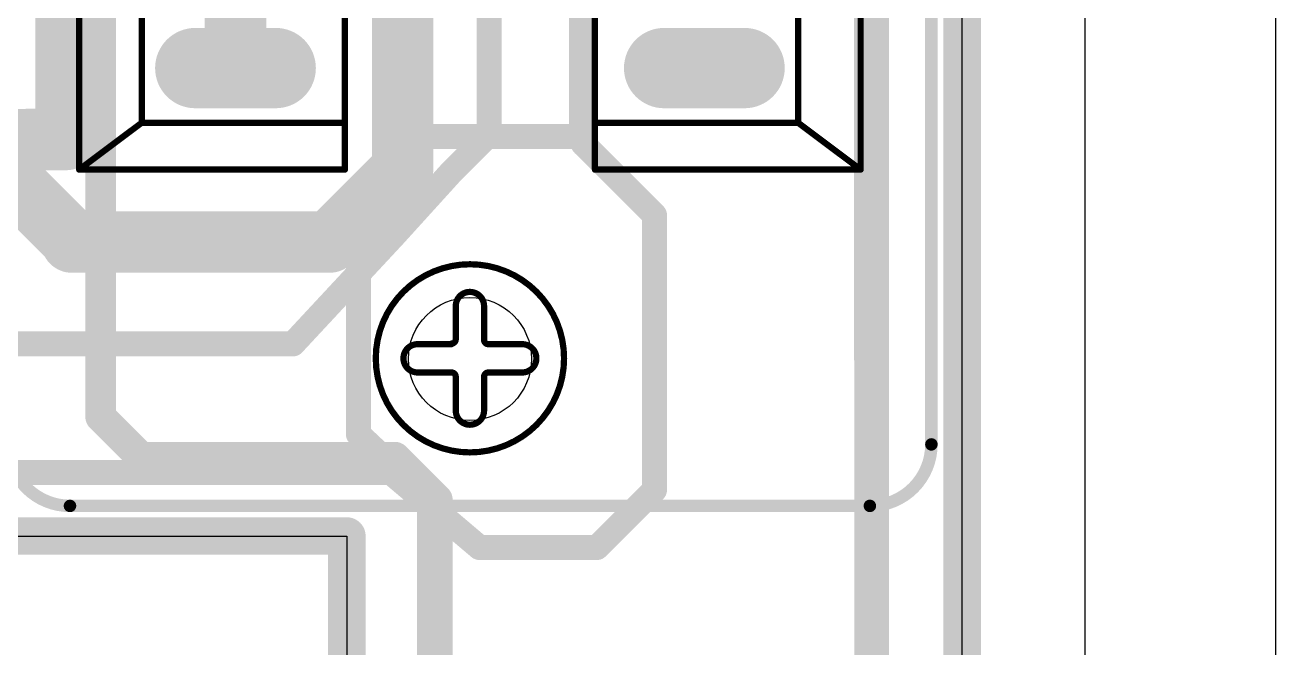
# Model space of a CAD drawing. Header units: inches. Extents: x -5 to 142, y -3 to 122.
# Drawn here: x 121.77 to 142.1, y 32.68 to 42.81 of the extents above; entities that cross this region are included whole.
import ezdxf

# ---------------------------------------------------------------- set-up
doc = ezdxf.new("R2010")
doc.units = ezdxf.units.IN
doc.header["$MEASUREMENT"] = 0
for name, color, linetype in [('1', 22, 'Continuous'), ('15', 22, 'Continuous'), ('16', 175, 'Continuous'), ('17', 82, 'Continuous'), ('2', 175, 'Continuous'), ('20', 7, 'Continuous'), ('21', 253, 'Continuous'), ('51', 253, 'Continuous')]:
    doc.layers.add(name, color=color, linetype=linetype)

# ---------------------------------------------------------------- blocks, each defined once
blk = doc.blocks.new('LONGP100')
at = {"const_width": 1}
blk.add_lwpolyline([(-0.5, 0), (0.5, 0)], dxfattribs=at)
at = {"const_width": 0.5}
for points in [[(-0.5, 0.25, 1), (-0.5, -0.25)], [(0.5, -0.25, 1), (0.5, 0.25)]]:
    blk.add_lwpolyline(points, format="xyb", dxfattribs=at)
blk = doc.blocks.new('ROUNDP')
at = {"const_width": 0.5}
blk.add_lwpolyline([(0, -0.25, 1), (0, 0.25, 1), (0, -0.25)], format="xyb", dxfattribs=at)

msp = doc.modelspace()

# ---------------------------------------------------------------- linework, layer by layer
for points in [[(-3.1, -3.1), (142.1, -3.1), (142.1, 118.1), (-3.1, 118.1)], [(0, 0), (139, 0), (139, 115), (0, 115)], [(137, 106.5), (128, 106.5), (128, 85.5), (109.5, 85.5), (109.5, 80.5), (2, 80.5), (2, 34.5), (127, 34.5), (127, 9.5), (137, 9.5), (137, 34.5), (137, 80.5), (137, 85.5)]]:
    msp.add_lwpolyline(points, close=True)
at = {"layer": '1'}
for points, const_width in [([(137, 106.5), (137, 9.5)], 0.4064), ([(135.5625, 24.4688), (135.5625, 68.625)], 0.5), ([(127.9062, 53.5938), (127.9062, 40.4688)], 1), ([(125.19, 44.65), (125.19, 42.11)], 1), ([(122.5312, 39.3125), (120.9375, 40.9062)], 1), ([(127.9062, 40.4688), (126.7188, 39.2812)], 1), ([(122.5312, 39.2812), (122.5312, 39.3125)], 1), ([(126.7188, 39.2812), (122.5312, 39.2812)], 1), ([(127, 34.5), (2, 34.5)], 0.4064), ([(127, 9.5), (127, 34.5)], 0.4064)]:
    msp.add_lwpolyline(points, dxfattribs=dict(at, const_width=const_width))
for points, const_width in [([(124.94, 42.11, 1), (125.44, 42.11)], 0.5), ([(128.083, 40.292, 1), (127.7295, 40.6455)], 0.5), ([(127.6562, 40.4688, 1), (128.1562, 40.4688)], 0.5), ([(122.7812, 39.3125, 1), (122.2812, 39.3125)], 0.5), ([(122.5312, 39.5312, 1), (122.5312, 39.0312)], 0.5), ([(122.3545, 39.1357, 1), (122.708, 39.4893)], 0.5), ([(126.542, 39.458, 1), (126.8955, 39.1045)], 0.5), ([(126.7188, 39.0312, 1), (126.7188, 39.5312)], 0.5), ([(122.2812, 39.2812, 1), (122.7812, 39.2812)], 0.5), ([(127.1016, 34.5, 1), (126.8984, 34.5)], 0.2032), ([(127, 34.3984, 1), (127, 34.6016)], 0.2032)]:
    msp.add_lwpolyline(points, format="xyb", dxfattribs=dict(at, const_width=const_width))
at = {"layer": '15'}
for points, const_width in [([(137, 9.5), (137, 106.5)], 0.6096), ([(129.3125, 62.6875), (129.3125, 41.0312)], 0.4064), ([(130.8438, 61.3438), (130.8438, 40.875)], 0.4064), ([(122.4375, 54), (122.4375, 40.9488)], 1), ([(122.4375, 40.9488), (117.25, 40.9375)], 1), ([(129.3125, 41.0312), (128.6875, 40.4062)], 0.4064), ([(130.8438, 40.875), (132, 39.7188)], 0.4064), ([(128.6875, 40.4062), (127.7812, 39.4062)], 0.4064), ([(132, 39.7188), (132, 35.25)], 0.4064), ([(127.7812, 39.4062), (126.125, 37.625)], 0.4064), ([(126.125, 37.625), (120.5625, 37.625)], 0.4064), ([(127.7188, 35.5312), (88.25, 35.5312)], 0.4064), ([(129.1562, 34.3125), (127.7188, 35.5312)], 0.4064), ([(132, 35.25), (131.0625, 34.3125)], 0.4064), ([(2, 34.5), (127, 34.5)], 0.6096), ([(127, 34.5), (127, 9.5)], 0.6096), ([(131.0625, 34.3125), (129.1562, 34.3125)], 0.4064)]:
    msp.add_lwpolyline(points, dxfattribs=dict(at, const_width=const_width))
for points, const_width in [([(122.438, 40.6988, 1), (122.437, 41.1987)], 0.5), ([(122.1875, 40.9488, 1), (122.6875, 40.9488)], 0.5), ([(129.2109, 41.0312, 1), (129.4141, 41.0312)], 0.2032), ([(129.3843, 40.9594, 1), (129.2407, 41.1031)], 0.2032), ([(130.9156, 40.9468, 1), (130.7719, 40.8032)], 0.2032), ([(130.7422, 40.875, 1), (130.9453, 40.875)], 0.2032), ([(128.6157, 40.4781, 1), (128.7593, 40.3344)], 0.2032), ([(128.7628, 40.338, 1), (128.6122, 40.4745)], 0.2032), ([(132.1016, 39.7188, 1), (131.8984, 39.7188)], 0.2032), ([(131.9282, 39.6469, 1), (132.0718, 39.7906)], 0.2032), ([(127.706, 39.4745, 1), (127.8565, 39.338)], 0.2032), ([(127.8557, 39.3371, 1), (127.7068, 39.4754)], 0.2032), ([(126.125, 37.5234, 1), (126.125, 37.7266)], 0.2032), ([(126.0506, 37.6942, 1), (126.1994, 37.5558)], 0.2032), ([(127.7845, 35.6087, 1), (127.653, 35.4538)], 0.2032), ([(127.7188, 35.4296, 1), (127.7188, 35.6328)], 0.2032), ([(132.0718, 35.1782, 1), (131.9282, 35.3218)], 0.2032), ([(131.8984, 35.25, 1), (132.1016, 35.25)], 0.2032), ([(127.1524, 34.5, 1), (126.8476, 34.5)], 0.3048), ([(127, 34.3476, 1), (127, 34.6524)], 0.3048), ([(129.1562, 34.4141, 1), (129.1562, 34.2109)], 0.2032), ([(129.0905, 34.235, 1), (129.222, 34.39)], 0.2032), ([(130.9907, 34.3843, 1), (131.1343, 34.2407)], 0.2032), ([(131.0625, 34.2109, 1), (131.0625, 34.4141)], 0.2032)]:
    msp.add_lwpolyline(points, format="xyb", dxfattribs=dict(at, const_width=const_width))
at = {"layer": '16'}
for points, const_width in [([(137, 106.5), (137, 9.5)], 0.4064), ([(135.4688, 65.1562), (135.5, 31.7188)], 0.5), ([(123, 58.5625), (123, 36.4375)], 0.5), ([(123, 36.4375), (123.6562, 35.7812)], 0.5), ([(123.6562, 35.7812), (127.7812, 35.7812)], 0.5), ([(127.7812, 35.7812), (128.4688, 35.0938)], 0.5), ([(128.4688, 35.0938), (128.4688, 28.875)], 0.5), ([(127, 34.5), (2, 34.5)], 0.4064), ([(127, 9.5), (127, 34.5)], 0.4064)]:
    msp.add_lwpolyline(points, dxfattribs=dict(at, const_width=const_width))
for points, const_width in [([(123.0884, 36.5259, 1), (122.9116, 36.3491)], 0.25), ([(122.875, 36.4375, 1), (123.125, 36.4375)], 0.25), ([(123.6562, 35.9062, 1), (123.6562, 35.6562)], 0.25), ([(123.5679, 35.6929, 1), (123.7446, 35.8696)], 0.25), ([(127.8696, 35.8696, 1), (127.6929, 35.6929)], 0.25), ([(127.7812, 35.6562, 1), (127.7812, 35.9062)], 0.25), ([(128.5938, 35.0938, 1), (128.3438, 35.0938)], 0.25), ([(128.3804, 35.0054, 1), (128.5571, 35.1821)], 0.25), ([(127.1016, 34.5, 1), (126.8984, 34.5)], 0.2032), ([(127, 34.3984, 1), (127, 34.6016)], 0.2032)]:
    msp.add_lwpolyline(points, format="xyb", dxfattribs=dict(at, const_width=const_width))
at = {"layer": '2'}
for points, const_width in [([(137, 106.5), (137, 9.5)], 0.6096), ([(130.875, 75.2188), (130.8125, 41)], 0.4064), ([(128.0312, 41), (127.1875, 40.1562)], 0.4064), ([(130.8125, 41), (128.0312, 41)], 0.4064), ([(127.1875, 40.1562), (127.1875, 36.1562)], 0.4064), ([(127.1875, 36.1562), (128.3438, 35.0625)], 0.4064), ([(128.3438, 35.0625), (128.3438, 21.3125)], 0.4064), ([(127, 34.5), (2, 34.5)], 0.6096), ([(127, 9.5), (127, 34.5)], 0.6096)]:
    msp.add_lwpolyline(points, dxfattribs=dict(at, const_width=const_width))
for points, const_width in [([(128.0312, 41.1016, 1), (128.0312, 40.8984)], 0.2032), ([(128.1031, 40.9282, 1), (127.9594, 41.0718)], 0.2032), ([(130.7109, 41.0002, 1), (130.9141, 40.9998)], 0.2032), ([(130.8125, 40.8984, 1), (130.8125, 41.1016)], 0.2032), ([(127.2891, 40.1562, 1), (127.0859, 40.1562)], 0.2032), ([(127.1157, 40.2281, 1), (127.2593, 40.0844)], 0.2032), ([(127.2573, 36.2301, 1), (127.1177, 36.0824)], 0.2032), ([(127.0859, 36.1562, 1), (127.2891, 36.1562)], 0.2032), ([(128.4454, 35.0625, 1), (128.2421, 35.0625)], 0.2032), ([(128.2739, 34.9887, 1), (128.4136, 35.1363)], 0.2032), ([(127.1524, 34.5, 1), (126.8476, 34.5)], 0.3048), ([(127, 34.3476, 1), (127, 34.6524)], 0.3048)]:
    msp.add_lwpolyline(points, format="xyb", dxfattribs=dict(at, const_width=const_width))
at = {"layer": '20'}
for p, q in [((137, 9.5), (137, 106.5)), ((2, 34.5), (127, 34.5)), ((127, 34.5), (127, 9.5))]:
    msp.add_line(p, q, dxfattribs=at)
msp.add_circle((129, 37.38), 1, dxfattribs=at)
at = {"layer": '21'}
for points, const_width in [([(136.5, 69.33), (136.5, 35.99)], 0.2032), ([(122.65, 40.459), (122.65, 61.541)], 0.1016), ([(126.968, 61.541), (126.968, 40.459)], 0.1016), ([(131.032, 40.459), (131.032, 61.541)], 0.1016), ([(135.35, 61.541), (135.35, 40.459)], 0.1016), ([(123.666, 60.779), (123.666, 41.221)], 0.1016), ([(134.334, 41.221), (134.334, 60.779)], 0.1016), ([(123.666, 41.221), (122.65, 40.459)], 0.1016), ([(135.35, 40.459), (134.334, 41.221)], 0.1016), ([(126.968, 40.459), (122.65, 40.459)], 0.1016), ([(135.35, 40.459), (131.032, 40.459)], 0.1016), ([(128.77, 37.7), (128.77, 38.24)], 0.1016), ([(129.23, 38.24), (129.23, 37.69)], 0.1016), ([(128.15, 37.62), (128.7, 37.62)], 0.1016), ([(129.31, 37.62), (129.85, 37.62)], 0.1016), ([(128.69, 37.16), (128.15, 37.16)], 0.1016), ([(129.85, 37.16), (129.3, 37.16)], 0.1016), ([(128.77, 36.54), (128.77, 37.09)], 0.1016), ([(129.23, 37.08), (129.23, 36.54)], 0.1016), ([(135.5, 34.99), (122.5, 34.99)], 0.2032)]:
    msp.add_lwpolyline(points, dxfattribs=dict(at, const_width=const_width))
for points, const_width in [([(123.6812, 41.2007, 1), (123.6508, 41.2413)], 0.0508), ([(134.3492, 41.2413, 1), (134.3188, 41.2007)], 0.0508), ([(123.6406, 41.221, 1), (123.6914, 41.221)], 0.0508), ([(134.3086, 41.221, 1), (134.3594, 41.221)], 0.0508), ([(122.65, 40.4844, 1), (122.65, 40.4336)], 0.0508), ([(122.6348, 40.4793, 1), (122.6652, 40.4387)], 0.0508), ([(122.6246, 40.459, 1), (122.6754, 40.459)], 0.0508), ([(126.9426, 40.459, 1), (126.9934, 40.459)], 0.0508), ([(126.968, 40.4336, 1), (126.968, 40.4844)], 0.0508), ([(131.032, 40.4844, 1), (131.032, 40.4336)], 0.0508), ([(131.0066, 40.459, 1), (131.0574, 40.459)], 0.0508), ([(135.3246, 40.459, 1), (135.3754, 40.459)], 0.0508), ([(135.3348, 40.4387, 1), (135.3652, 40.4793)], 0.0508), ([(135.35, 40.4336, 1), (135.35, 40.4844)], 0.0508), ([(129, 35.86, 1), (129, 38.92, 1), (129, 35.86)], 0.1016), ([(129, 38.47, 0.4142), (128.77, 38.24)], 0.1016), ([(129.23, 38.24, 0.4142), (129, 38.47)], 0.1016), ([(129, 38.4954, 1), (129, 38.4446)], 0.0508), ([(129, 38.4446, 1), (129, 38.4954)], 0.0508), ([(128.7954, 38.24, 1), (128.7446, 38.24)], 0.0508), ([(128.7446, 38.24, 1), (128.7954, 38.24)], 0.0508), ([(129.2554, 38.24, 1), (129.2046, 38.24)], 0.0508), ([(129.2046, 38.24, 1), (129.2554, 38.24)], 0.0508), ([(128.15, 37.62, 0.4142), (127.92, 37.39)], 0.1016), ([(128.15, 37.6454, 1), (128.15, 37.5946)], 0.0508), ([(128.15, 37.5946, 1), (128.15, 37.6454)], 0.0508), ([(128.7, 37.63, 0.4142), (128.77, 37.7)], 0.1016), ([(128.7, 37.6554, 1), (128.7, 37.6046)], 0.0508), ([(128.7, 37.5946, 1), (128.7, 37.6454)], 0.0508), ([(128.7954, 37.7, 1), (128.7446, 37.7)], 0.0508), ([(128.7446, 37.7, 1), (128.7954, 37.7)], 0.0508), ([(129.23, 37.69, 0.4142), (129.3, 37.62)], 0.1016), ([(129.2554, 37.69, 1), (129.2046, 37.69)], 0.0508), ([(129.2046, 37.69, 1), (129.2554, 37.69)], 0.0508), ([(129.31, 37.6454, 1), (129.31, 37.5946)], 0.0508), ([(129.3, 37.5946, 1), (129.3, 37.6454)], 0.0508), ([(130.08, 37.39, 0.4142), (129.85, 37.62)], 0.1016), ([(129.85, 37.6454, 1), (129.85, 37.5946)], 0.0508), ([(129.85, 37.5946, 1), (129.85, 37.6454)], 0.0508), ([(127.92, 37.39, 0.4142), (128.15, 37.16)], 0.1016), ([(127.9454, 37.39, 1), (127.8946, 37.39)], 0.0508), ([(127.8946, 37.39, 1), (127.9454, 37.39)], 0.0508), ([(129.85, 37.16, 0.4142), (130.08, 37.39)], 0.1016), ([(130.1054, 37.39, 1), (130.0546, 37.39)], 0.0508), ([(130.0546, 37.39, 1), (130.1054, 37.39)], 0.0508), ([(128.15, 37.1854, 1), (128.15, 37.1346)], 0.0508), ([(128.15, 37.1346, 1), (128.15, 37.1854)], 0.0508), ([(128.77, 37.09, 0.4142), (128.7, 37.16)], 0.1016), ([(128.7, 37.1854, 1), (128.7, 37.1346)], 0.0508), ([(128.69, 37.1346, 1), (128.69, 37.1854)], 0.0508), ([(129.3, 37.16, 0.4142), (129.23, 37.09)], 0.1016), ([(129.3, 37.1854, 1), (129.3, 37.1346)], 0.0508), ([(129.3, 37.1346, 1), (129.3, 37.1854)], 0.0508), ([(129.85, 37.1854, 1), (129.85, 37.1346)], 0.0508), ([(129.85, 37.1346, 1), (129.85, 37.1854)], 0.0508), ([(128.7954, 37.09, 1), (128.7446, 37.09)], 0.0508), ([(128.7446, 37.09, 1), (128.7954, 37.09)], 0.0508), ([(129.2554, 37.08, 1), (129.2046, 37.08)], 0.0508), ([(129.2046, 37.09, 1), (129.2554, 37.09)], 0.0508), ([(128.77, 36.54, 0.4142), (129, 36.31)], 0.1016), ([(128.7954, 36.54, 1), (128.7446, 36.54)], 0.0508), ([(128.7446, 36.54, 1), (128.7954, 36.54)], 0.0508), ([(129, 36.31, 0.4142), (129.23, 36.54)], 0.1016), ([(129.2554, 36.54, 1), (129.2046, 36.54)], 0.0508), ([(129.2046, 36.54, 1), (129.2554, 36.54)], 0.0508), ([(129, 36.3354, 1), (129, 36.2846)], 0.0508), ([(129, 36.2846, 1), (129, 36.3354)], 0.0508), ([(121.5, 35.99, 0.4142), (122.5, 34.99)], 0.2032), ([(135.5, 34.99, 0.4142), (136.5, 35.99)], 0.2032), ([(136.5508, 35.99, 1), (136.4492, 35.99)], 0.1016), ([(136.4492, 35.99, 1), (136.5508, 35.99)], 0.1016), ([(122.5, 35.0408, 1), (122.5, 34.9392)], 0.1016), ([(122.5, 34.9392, 1), (122.5, 35.0408)], 0.1016), ([(135.5, 35.0408, 1), (135.5, 34.9392)], 0.1016), ([(135.5, 34.9392, 1), (135.5, 35.0408)], 0.1016)]:
    msp.add_lwpolyline(points, format="xyb", dxfattribs=dict(at, const_width=const_width))
at = {"layer": '51', "const_width": 0.1016}
for points in [[(123.666, 41.221), (126.968, 41.221)], [(131.032, 41.221), (134.334, 41.221)]]:
    msp.add_lwpolyline(points, dxfattribs=at)
at = {"layer": '51', "const_width": 0.0508}
for points in [[(123.666, 41.2464, 1), (123.666, 41.1956)], [(126.968, 41.1956, 1), (126.968, 41.2464)], [(131.032, 41.2464, 1), (131.032, 41.1956)], [(134.334, 41.1956, 1), (134.334, 41.2464)]]:
    msp.add_lwpolyline(points, format="xyb", dxfattribs=at)

# ---------------------------------------------------------------- block references
at = {"layer": '17', "xscale": 1.3064, "yscale": 1.3064}
for name, p in [('LONGP100', (125.19, 42.11)), ('LONGP100', (125.19, 42.11)), ('ROUNDP', (125.19, 42.11)), ('ROUNDP', (125.19, 42.11)), ('LONGP100', (132.81, 42.11)), ('LONGP100', (132.81, 42.11)), ('ROUNDP', (132.81, 42.11)), ('ROUNDP', (132.81, 42.11))]:
    msp.add_blockref(name, p, dxfattribs=at)

doc.saveas('drawing.dxf')
